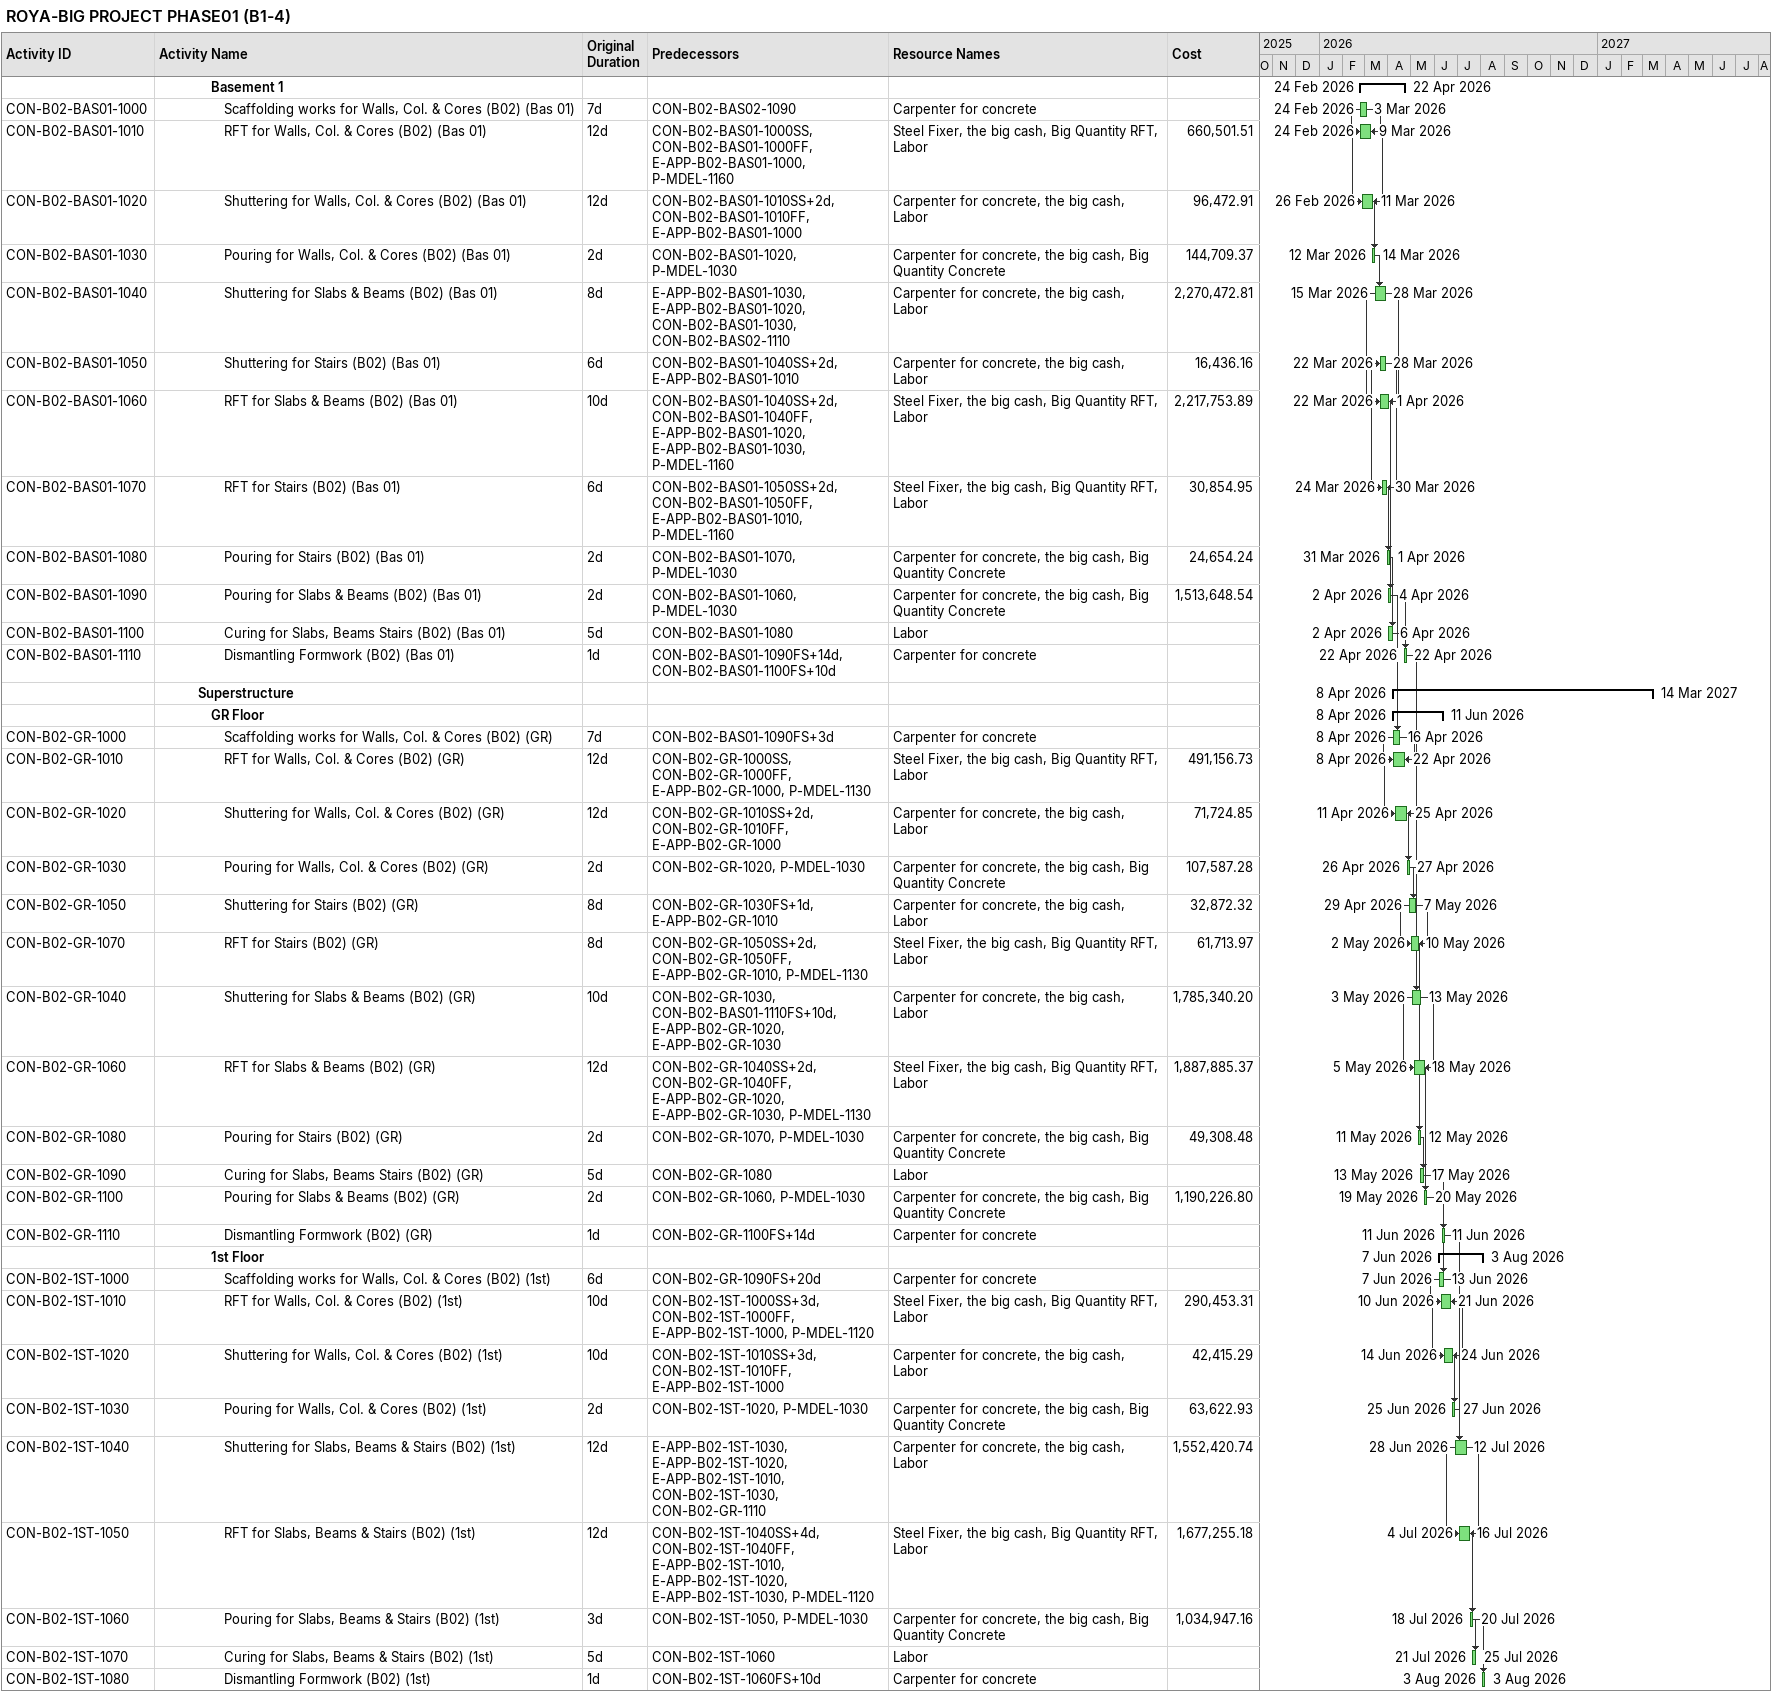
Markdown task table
ROYA-BIG PROJECT PHASE01 (B1-4)

| ID | Level | Task | Original duration | Start | Finish | Predecessors | Resources | Cost |
|---|---|---|---|---|---|---|---|---|
|  | 5 | **Basement 1** |  | 2026-02-24 | 2026-04-22 |  |  |  |
| CON-B02-BAS01-1000 | 6 | Scaffolding works for Walls, Col. & Cores (B02) (Bas 01) | 7d | 2026-02-24 | 2026-03-03 | CON-B02-BAS02-1090 | Carpenter for concrete |  |
| CON-B02-BAS01-1010 | 6 | RFT for Walls, Col. & Cores (B02) (Bas 01) | 12d | 2026-02-24 | 2026-03-09 | CON-B02-BAS01-1000SS, CON-B02-BAS01-1000FF, E-APP-B02-BAS01-1000, P-MDEL-1160 | Steel Fixer, the big cash, Big Quantity RFT, Labor | 660501.51 |
| CON-B02-BAS01-1020 | 6 | Shuttering for Walls, Col. & Cores (B02) (Bas 01) | 12d | 2026-02-26 | 2026-03-11 | CON-B02-BAS01-1010SS+2d, CON-B02-BAS01-1010FF, E-APP-B02-BAS01-1000 | Carpenter for concrete, the big cash, Labor | 96472.91 |
| CON-B02-BAS01-1030 | 6 | Pouring for Walls, Col. & Cores (B02) (Bas 01) | 2d | 2026-03-12 | 2026-03-14 | CON-B02-BAS01-1020, P-MDEL-1030 | Carpenter for concrete, the big cash, Big Quantity Concrete | 144709.37 |
| CON-B02-BAS01-1040 | 6 | Shuttering for Slabs & Beams (B02) (Bas 01) | 8d | 2026-03-15 | 2026-03-28 | E-APP-B02-BAS01-1030, E-APP-B02-BAS01-1020, CON-B02-BAS01-1030, CON-B02-BAS02-1110 | Carpenter for concrete, the big cash, Labor | 2270472.81 |
| CON-B02-BAS01-1050 | 6 | Shuttering for Stairs (B02) (Bas 01) | 6d | 2026-03-22 | 2026-03-28 | CON-B02-BAS01-1040SS+2d, E-APP-B02-BAS01-1010 | Carpenter for concrete, the big cash, Labor | 16436.16 |
| CON-B02-BAS01-1060 | 6 | RFT for Slabs & Beams (B02) (Bas 01) | 10d | 2026-03-22 | 2026-04-01 | CON-B02-BAS01-1040SS+2d, CON-B02-BAS01-1040FF, E-APP-B02-BAS01-1020, E-APP-B02-BAS01-1030, P-MDEL-1160 | Steel Fixer, the big cash, Big Quantity RFT, Labor | 2217753.89 |
| CON-B02-BAS01-1070 | 6 | RFT for Stairs (B02) (Bas 01) | 6d | 2026-03-24 | 2026-03-30 | CON-B02-BAS01-1050SS+2d, CON-B02-BAS01-1050FF, E-APP-B02-BAS01-1010, P-MDEL-1160 | Steel Fixer, the big cash, Big Quantity RFT, Labor | 30854.95 |
| CON-B02-BAS01-1080 | 6 | Pouring for Stairs (B02) (Bas 01) | 2d | 2026-03-31 | 2026-04-01 | CON-B02-BAS01-1070, P-MDEL-1030 | Carpenter for concrete, the big cash, Big Quantity Concrete | 24654.24 |
| CON-B02-BAS01-1090 | 6 | Pouring for Slabs & Beams (B02) (Bas 01) | 2d | 2026-04-02 | 2026-04-04 | CON-B02-BAS01-1060, P-MDEL-1030 | Carpenter for concrete, the big cash, Big Quantity Concrete | 1513648.54 |
| CON-B02-BAS01-1100 | 6 | Curing for Slabs, Beams Stairs (B02) (Bas 01) | 5d | 2026-04-02 | 2026-04-06 | CON-B02-BAS01-1080 | Labor |  |
| CON-B02-BAS01-1110 | 6 | Dismantling Formwork (B02) (Bas 01) | 1d | 2026-04-22 | 2026-04-22 | CON-B02-BAS01-1090FS+14d, CON-B02-BAS01-1100FS+10d | Carpenter for concrete |  |
|  | 4 | **Superstructure** |  | 2026-04-08 | 2027-03-14 |  |  |  |
|  | 5 | **GR Floor** |  | 2026-04-08 | 2026-06-11 |  |  |  |
| CON-B02-GR-1000 | 6 | Scaffolding works for Walls, Col. & Cores (B02) (GR) | 7d | 2026-04-08 | 2026-04-16 | CON-B02-BAS01-1090FS+3d | Carpenter for concrete |  |
| CON-B02-GR-1010 | 6 | RFT for Walls, Col. & Cores (B02) (GR) | 12d | 2026-04-08 | 2026-04-22 | CON-B02-GR-1000SS, CON-B02-GR-1000FF, E-APP-B02-GR-1000, P-MDEL-1130 | Steel Fixer, the big cash, Big Quantity RFT, Labor | 491156.73 |
| CON-B02-GR-1020 | 6 | Shuttering for Walls, Col. & Cores (B02) (GR) | 12d | 2026-04-11 | 2026-04-25 | CON-B02-GR-1010SS+2d, CON-B02-GR-1010FF, E-APP-B02-GR-1000 | Carpenter for concrete, the big cash, Labor | 71724.85 |
| CON-B02-GR-1030 | 6 | Pouring for Walls, Col. & Cores (B02) (GR) | 2d | 2026-04-26 | 2026-04-27 | CON-B02-GR-1020, P-MDEL-1030 | Carpenter for concrete, the big cash, Big Quantity Concrete | 107587.28 |
| CON-B02-GR-1050 | 6 | Shuttering for Stairs (B02) (GR) | 8d | 2026-04-29 | 2026-05-07 | CON-B02-GR-1030FS+1d, E-APP-B02-GR-1010 | Carpenter for concrete, the big cash, Labor | 32872.32 |
| CON-B02-GR-1070 | 6 | RFT for Stairs (B02) (GR) | 8d | 2026-05-02 | 2026-05-10 | CON-B02-GR-1050SS+2d, CON-B02-GR-1050FF, E-APP-B02-GR-1010, P-MDEL-1130 | Steel Fixer, the big cash, Big Quantity RFT, Labor | 61713.97 |
| CON-B02-GR-1040 | 6 | Shuttering for Slabs & Beams (B02) (GR) | 10d | 2026-05-03 | 2026-05-13 | CON-B02-GR-1030, CON-B02-BAS01-1110FS+10d, E-APP-B02-GR-1020, E-APP-B02-GR-1030 | Carpenter for concrete, the big cash, Labor | 1785340.20 |
| CON-B02-GR-1060 | 6 | RFT for Slabs & Beams (B02) (GR) | 12d | 2026-05-05 | 2026-05-18 | CON-B02-GR-1040SS+2d, CON-B02-GR-1040FF, E-APP-B02-GR-1020, E-APP-B02-GR-1030, P-MDEL-1130 | Steel Fixer, the big cash, Big Quantity RFT, Labor | 1887885.37 |
| CON-B02-GR-1080 | 6 | Pouring for Stairs (B02) (GR) | 2d | 2026-05-11 | 2026-05-12 | CON-B02-GR-1070, P-MDEL-1030 | Carpenter for concrete, the big cash, Big Quantity Concrete | 49308.48 |
| CON-B02-GR-1090 | 6 | Curing for Slabs, Beams Stairs (B02) (GR) | 5d | 2026-05-13 | 2026-05-17 | CON-B02-GR-1080 | Labor |  |
| CON-B02-GR-1100 | 6 | Pouring for Slabs & Beams (B02) (GR) | 2d | 2026-05-19 | 2026-05-20 | CON-B02-GR-1060, P-MDEL-1030 | Carpenter for concrete, the big cash, Big Quantity Concrete | 1190226.80 |
| CON-B02-GR-1110 | 6 | Dismantling Formwork (B02) (GR) | 1d | 2026-06-11 | 2026-06-11 | CON-B02-GR-1100FS+14d | Carpenter for concrete |  |
|  | 5 | **1st Floor** |  | 2026-06-07 | 2026-08-03 |  |  |  |
| CON-B02-1ST-1000 | 6 | Scaffolding works for Walls, Col. & Cores (B02) (1st) | 6d | 2026-06-07 | 2026-06-13 | CON-B02-GR-1090FS+20d | Carpenter for concrete |  |
| CON-B02-1ST-1010 | 6 | RFT for Walls, Col. & Cores (B02) (1st) | 10d | 2026-06-10 | 2026-06-21 | CON-B02-1ST-1000SS+3d, CON-B02-1ST-1000FF, E-APP-B02-1ST-1000, P-MDEL-1120 | Steel Fixer, the big cash, Big Quantity RFT, Labor | 290453.31 |
| CON-B02-1ST-1020 | 6 | Shuttering for Walls, Col. & Cores (B02) (1st) | 10d | 2026-06-14 | 2026-06-24 | CON-B02-1ST-1010SS+3d, CON-B02-1ST-1010FF, E-APP-B02-1ST-1000 | Carpenter for concrete, the big cash, Labor | 42415.29 |
| CON-B02-1ST-1030 | 6 | Pouring for Walls, Col. & Cores (B02) (1st) | 2d | 2026-06-25 | 2026-06-27 | CON-B02-1ST-1020, P-MDEL-1030 | Carpenter for concrete, the big cash, Big Quantity Concrete | 63622.93 |
| CON-B02-1ST-1040 | 6 | Shuttering for Slabs, Beams & Stairs (B02) (1st) | 12d | 2026-06-28 | 2026-07-12 | E-APP-B02-1ST-1030, E-APP-B02-1ST-1020, E-APP-B02-1ST-1010, CON-B02-1ST-1030, CON-B02-GR-1110 | Carpenter for concrete, the big cash, Labor | 1552420.74 |
| CON-B02-1ST-1050 | 6 | RFT for Slabs, Beams & Stairs (B02) (1st) | 12d | 2026-07-04 | 2026-07-16 | CON-B02-1ST-1040SS+4d, CON-B02-1ST-1040FF, E-APP-B02-1ST-1010, E-APP-B02-1ST-1020, E-APP-B02-1ST-1030, P-MDEL-1120 | Steel Fixer, the big cash, Big Quantity RFT, Labor | 1677255.18 |
| CON-B02-1ST-1060 | 6 | Pouring for Slabs, Beams & Stairs (B02) (1st) | 3d | 2026-07-18 | 2026-07-20 | CON-B02-1ST-1050, P-MDEL-1030 | Carpenter for concrete, the big cash, Big Quantity Concrete | 1034947.16 |
| CON-B02-1ST-1070 | 6 | Curing for Slabs, Beams & Stairs (B02) (1st) | 5d | 2026-07-21 | 2026-07-25 | CON-B02-1ST-1060 | Labor |  |
| CON-B02-1ST-1080 | 6 | Dismantling Formwork (B02) (1st) | 1d | 2026-08-03 | 2026-08-03 | CON-B02-1ST-1060FS+10d | Carpenter for concrete |  |
